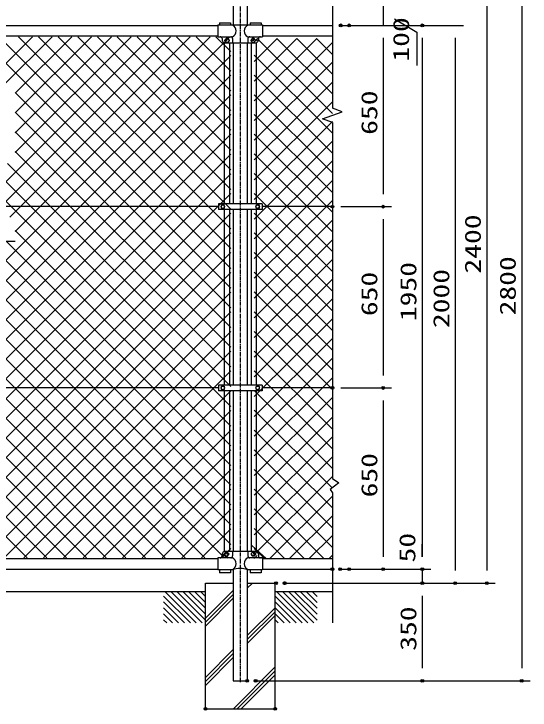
# Model space of a CAD drawing. Units: millimetres, scale not verified. Extents: x -4425 to 4425, y -3150 to 3150.
# Drawn here: x -2275 to -425, y -1037 to 1459 of the extents above; entities that cross this region are included whole.
import ezdxf
from ezdxf.enums import TextEntityAlignment as Align

# ---------------------------------------------------------------- set-up
doc = ezdxf.new("R2010")
doc.units = ezdxf.units.MM
doc.header["$LTSCALE"] = 20
doc.header["$PDMODE"] = 32
doc.header["$PDSIZE"] = 10
doc.linetypes.add('USER1', pattern=[1.125, 0.75, -0.125, 0.125, -0.125])
doc.linetypes.add('USER2', pattern=[1.01, 0.5, -0.25, 0.01, -0.25])
for name, color, linetype, lineweight in [('0-1_2', 7, 'Continuous', 25), ('0-2_1', 7, 'Continuous', 25), ('0-3_13', 7, 'Continuous', 25), ('0-4_11', 7, 'Continuous', 25), ('0-6_10', 4, 'Continuous', 25), ('0-7_EXTCNT-L', 1, 'Continuous', 25), ('0-8_0', 7, 'Continuous', 25)]:
    doc.layers.add(name, color=color, linetype=linetype, lineweight=lineweight)
doc.layers.add('0-9_DEFPOINTS', color=7, linetype='Continuous')
doc.styles.add('ＭＳ ゴシック', font='')
doc.styles.get('ＭＳ ゴシック').set_extended_font_data('MS Gothic')

msp = doc.modelspace()

# ---------------------------------------------------------------- linework, layer by layer
at = {"layer": '0-1_2', "color": 2}
for points in [[(-1502.3, 1364.38), (-1506.3, 1371.31), (-1514.3, 1371.31), (-1518.3, 1364.38), (-1514.3, 1357.46), (-1506.3, 1357.46)], [(-1408.97, 1364.38), (-1412.97, 1371.31), (-1420.97, 1371.31), (-1424.97, 1364.38), (-1420.97, 1357.46), (-1412.97, 1357.46)], [(-1504.57, -477.6), (-1508.57, -470.68), (-1516.57, -470.68), (-1520.57, -477.6), (-1516.57, -484.53), (-1508.57, -484.53)], [(-1408.61, -477.16), (-1412.61, -470.23), (-1420.61, -470.23), (-1424.61, -477.16), (-1420.61, -484.08), (-1412.61, -484.08)]]:
    msp.add_lwpolyline(points, close=True, dxfattribs=at)
for centre in [(-1510.3, 1364.38), (-1416.97, 1364.38), (-1512.57, -477.6), (-1416.61, -477.16)]:
    msp.add_circle(centre, 6.93, dxfattribs=at)
at = {"layer": '0-2_1'}
for p, q in [((-1488.39, 1868.44), (-1488.39, 1420.93)), ((-1438.39, 1868.44), (-1438.39, 1420.93)), ((-1538.4, 1427.93), (-1498.39, 1427.93)), ((-1538.4, 1427.93), (-1538.4, 1420.93)), ((-1498.39, 1427.93), (-1498.39, 1420.93)), ((-1428.39, 1427.93), (-1388.39, 1427.93)), ((-1428.39, 1427.93), (-1428.39, 1420.93)), ((-1388.39, 1427.93), (-1388.39, 1420.93)), ((-3385.47, 1418.43), (-1543.4, 1418.43)), ((-1543.4, 1420.93), (-1543.4, 1377.93)), ((-1383.39, 1420.93), (-1383.39, 1377.93)), ((-1383.39, 1418.43), (-1133.38, 1418.43)), ((-1383.39, 1418.43), (-1383.19, 1418.43)), ((-3385.47, 1380.43), (-1543.4, 1380.43)), ((-1383.39, 1380.43), (-1133.38, 1380.43)), ((-1528.4, 1370.93), (-1528.4, 1365.93)), ((-1518.39, 1355.93), (-1408.39, 1355.93)), ((-1490.69, 1370.93), (-1490.69, 1355.93)), ((-1488.39, 1355.93), (-1488.39, 778.41)), ((-1438.39, 1355.93), (-1438.39, 778.41)), ((-1436.09, 1370.93), (-1436.09, 1355.93)), ((-1405.89, 1366.4), (-1402.39, 1363.19)), ((-1398.39, 1370.93), (-1398.39, 1365.93)), ((-1541.39, 768.41), (-3385.47, 768.41)), ((-1488.39, 758.41), (-1488.39, 128.39)), ((-1438.39, 758.41), (-1438.39, 128.39)), ((-1133.38, 768.41), (-1385.39, 768.41)), ((-1541.39, 118.39), (-3385.47, 118.39)), ((-1488.39, 108.39), (-1488.39, -468.13)), ((-1438.39, 108.39), (-1438.39, -468.13)), ((-1133.38, 118.39), (-1385.39, 118.39)), ((-1424.89, -443.86), (-1405.89, -461.27)), ((-1408.39, -468.13), (-1518.39, -468.13)), ((-1490.69, -468.13), (-1490.69, -484.14)), ((-1436.09, -468.13), (-1436.09, -484.14)), ((-3383.46, -493.63), (-1543.4, -493.63)), ((-1543.4, -491.14), (-1543.4, -534.13)), ((-1528.4, -478.13), (-1528.4, -484.14)), ((-1524.4, -477.32), (-1509.32, -491.14)), ((-1411.55, -491.14), (-1402.39, -482.75)), ((-1398.39, -478.13), (-1398.39, -484.14)), ((-1383.39, -491.14), (-1383.39, -534.13)), ((-1383.39, -493.63), (-1133.38, -493.63)), ((-3383.46, -531.64), (-1543.4, -531.64)), ((-1538.4, -534.13), (-1538.4, -544.13)), ((-1498.39, -544.13), (-1538.4, -544.13)), ((-1498.39, -534.13), (-1498.39, -544.13)), ((-1488.39, -534.13), (-1488.39, -931.65)), ((-1438.39, -534.13), (-1438.39, -931.65)), ((-1428.39, -534.13), (-1428.39, -544.13)), ((-1388.39, -544.13), (-1428.39, -544.13)), ((-1388.39, -534.13), (-1388.39, -544.13)), ((-1383.39, -531.64), (-1133.38, -531.64)), ((-1588.35, -581.64), (-1488.35, -581.64)), ((-1588.35, -1031.65), (-1588.35, -581.64)), ((-1438.35, -581.64), (-1338.34, -581.64)), ((-1338.34, -1031.65), (-1338.34, -581.64)), ((-1488.39, -931.65), (-1438.39, -931.65)), ((-1588.35, -1031.65), (-1338.34, -1031.65))]:
    msp.add_line(p, q, dxfattribs=at)
at = {"layer": '0-2_1', "color": 4}
for p, q in [((-1133.38, 1868.44), (-1133.38, 1121.41)), ((-1133.38, 1070.11), (-1168.62, 1082.93)), ((-1133.38, 1070.11), (-1133.38, -205.97)), ((-1133.38, -257.28), (-1133.38, -723.88)), ((-1405.89, -461.27), (-1370.57, -493.63)), ((-1438.35, -599.94), (-1420.04, -581.64)), ((-1733.42, -611.64), (-1620.92, -724.14)), ((-1712.21, -611.64), (-1599.7, -724.14)), ((-1690.99, -611.64), (-1588.4, -714.23)), ((-1669.78, -611.64), (-1588.4, -693.02)), ((-1648.57, -611.64), (-1588.4, -671.81)), ((-1627.35, -611.64), (-1588.4, -650.59)), ((-1606.14, -611.64), (-1588.4, -629.38)), ((-1588.35, -707.52), (-1488.35, -607.51)), ((-1588.35, -721.66), (-1488.35, -621.66)), ((-1333.41, -611.64), (-1220.9, -724.14)), ((-1312.19, -611.64), (-1199.69, -724.14)), ((-1290.98, -611.64), (-1188.38, -714.23)), ((-1269.77, -611.64), (-1188.38, -693.02)), ((-1248.55, -611.64), (-1188.38, -671.81)), ((-1227.34, -611.64), (-1188.38, -650.59)), ((-1206.13, -611.64), (-1188.38, -629.38)), ((-1738.4, -627.87), (-1642.13, -724.14)), ((-1588.35, -735.8), (-1488.35, -635.8)), ((-1338.39, -627.87), (-1242.12, -724.14)), ((-1738.4, -649.08), (-1663.34, -724.14)), ((-1738.4, -670.3), (-1684.56, -724.14)), ((-1438.35, -769.65), (-1338.34, -669.65)), ((-1338.39, -649.08), (-1263.33, -724.14)), ((-1338.39, -670.3), (-1284.55, -724.14)), ((-1738.4, -691.51), (-1705.77, -724.14)), ((-1438.35, -783.79), (-1338.34, -683.79)), ((-1438.35, -797.94), (-1338.34, -697.93)), ((-1338.39, -691.51), (-1305.76, -724.14)), ((-1738.4, -712.73), (-1726.99, -724.14)), ((-1338.39, -712.73), (-1326.97, -724.14)), ((-1588.35, -919.66), (-1488.35, -819.65)), ((-1588.35, -933.8), (-1488.35, -833.8)), ((-1588.35, -947.94), (-1488.35, -847.94)), ((-1488.21, -1031.65), (-1338.34, -881.79)), ((-1474.06, -1031.65), (-1338.34, -895.93)), ((-1459.92, -1031.65), (-1338.34, -910.07))]:
    msp.add_line(p, q, dxfattribs=at)
at = {"layer": '0-2_1', "color": 4, "linetype": 'USER2'}
for p, q in [((-1510.39, 1377.93), (-1510.39, 1355.93)), ((-1416.39, 1377.93), (-1416.39, 1355.93)), ((-1520.89, 1364.93), (-1501.89, 1364.93)), ((-1424.89, 1364.93), (-1405.89, 1364.93)), ((-1512.12, -467.6), (-1512.12, -487.6)), ((-1416.39, -468.13), (-1416.39, -491.14)), ((-1501.89, -477.13), (-1518.39, -477.13)), ((-1405.92, -477.13), (-1424.89, -477.13))]:
    msp.add_line(p, q, dxfattribs=at)
at = {"layer": '0-2_1', "color": 2}
msp.add_line((-1385.39, -493.63), (-1385.39, -491.14), dxfattribs=at)
at = {"layer": '0-2_1', "color": 4}
for points in [[(-1168.62, 1082.93), (-1098.14, 1108.59), (-1133.38, 1121.41)], [(-2640.87, 768.41), (-2543.77, 644.89), (-2270.16, 644.89)]]:
    msp.add_lwpolyline(points, dxfattribs=at)
at = {"layer": '0-2_1'}
for centre, radius, start, end in [((-1501.88, 1398.68), 23.48, 296.6275, 62.38996), ((-1425.67, 1398.26), 23.57, 115.72985, 242.43643), ((-1535.39, 1370.93), 7, 0, 90), ((-1497.69, 1370.93), 7, 0, 90), ((-1429.09, 1370.93), 7, 90, 180.00375), ((-1391.39, 1370.93), 7, 90, 180), ((-1518.39, 1365.93), 10, 180, 270), ((-1408.39, 1365.93), 10, 270, 0), ((-1518.39, -478.13), 10, 90, 180.0013), ((-1408.39, -478.13), 10, 0, 90), ((-1535.39, -484.14), 7, 270, 0), ((-1497.69, -484.14), 7, 270, 0), ((-1501.88, -511.95), 23.48, 297.61005, 63.3725), ((-1425.67, -511.53), 23.57, 117.56357, 244.27015), ((-1429.09, -484.14), 7, 180.00188, 270), ((-1391.39, -484.14), 7, 180, 270), ((-1464.01, -607.95), 78.77, 69.56391, 110.43609)]:
    msp.add_arc(centre, radius, start, end, dxfattribs=at)
at = {"layer": '0-3_13'}
for p, q in [((-1543.4, 1377.93), (-1490.88, 1377.93)), ((-1437.59, 1377.93), (-1383.39, 1377.93)), ((-1520.89, 1355.93), (-1520.89, 778.41)), ((-1501.89, 1355.93), (-1501.89, 778.41)), ((-1424.89, 1355.93), (-1424.89, 778.41)), ((-1405.89, 1355.93), (-1405.9, 778.41)), ((-1385.39, 778.41), (-1541.39, 778.41)), ((-1541.39, 778.41), (-1541.39, 758.41)), ((-1385.39, 778.41), (-1385.39, 758.41)), ((-1385.39, 758.41), (-1541.39, 758.41)), ((-1520.89, 758.41), (-1520.89, 128.39)), ((-1501.89, 758.41), (-1501.89, 128.39)), ((-1424.89, 758.41), (-1424.89, 128.39)), ((-1405.9, 758.41), (-1405.91, 128.39)), ((-1385.39, 128.39), (-1541.39, 128.39)), ((-1541.39, 128.39), (-1541.39, 108.39)), ((-1385.39, 128.39), (-1385.39, 108.39)), ((-1385.39, 108.39), (-1541.39, 108.39)), ((-1520.89, 108.39), (-1520.89, -468.13)), ((-1501.89, 108.39), (-1501.89, -468.13)), ((-1424.89, 108.39), (-1424.89, -468.13)), ((-1405.91, 108.39), (-1405.92, -468.13)), ((-1491, -491.14), (-1543.4, -491.14)), ((-1383.39, -491.14), (-1437.48, -491.14)), ((-1491.51, -534.13), (-1543.4, -534.13)), ((-1383.39, -534.13), (-1436.5, -534.13)), ((-1385.39, -534.13), (-1429.39, -534.13))]:
    msp.add_line(p, q, dxfattribs=at)
msp.add_lwpolyline([(-1543.4, 1420.93), (-1438.39, 1420.93), (-1383.39, 1420.93)], dxfattribs=at)
for points in [[(-1525.89, 775.91), (-1532.39, 772.16), (-1532.39, 764.65), (-1525.89, 760.9), (-1519.39, 764.65), (-1519.39, 772.16)], [(-1400.89, 775.91), (-1407.39, 772.16), (-1407.39, 764.65), (-1400.89, 760.9), (-1394.4, 764.65), (-1394.4, 772.16)], [(-1525.89, 125.89), (-1532.39, 122.14), (-1532.39, 114.63), (-1525.89, 110.88), (-1519.39, 114.63), (-1519.39, 122.14)], [(-1400.89, 125.89), (-1407.39, 122.14), (-1407.39, 114.63), (-1400.89, 110.88), (-1394.4, 114.63), (-1394.4, 122.14)]]:
    msp.add_lwpolyline(points, close=True, dxfattribs=at)
for centre in [(-1525.89, 768.41), (-1400.89, 768.41), (-1525.89, 118.39), (-1400.89, 118.39)]:
    msp.add_circle(centre, 6.5, dxfattribs=at)
at = {"layer": '0-4_11'}
for p, q in [((-3338.34, -611.64), (-1588.35, -611.64)), ((-1338.34, -611.64), (-1133.38, -611.64))]:
    msp.add_line(p, q, dxfattribs=at)
at = {"layer": '0-6_10', "color": 2, "linetype": 'USER1'}
msp.add_line((-1463.39, 1868.44), (-1463.39, -937.32), dxfattribs=at)
at = {"layer": '0-7_EXTCNT-L'}
msp.add_line((-1073.38, 1418.43), (-780.95, 1418.43), dxfattribs=at)
at = {"layer": '0-7_EXTCNT-L', "color": 2}
msp.add_lwpolyline([(-911.17, 1441.64), (-830.95, 1394.46), (-830.95, 1274.46)], dxfattribs=at)
at = {"layer": '0-7_EXTCNT-L', "color": 4}
msp.add_lwpolyline([(-1133.38, -205.97), (-1110.08, -221.46), (-1140.97, -245.47), (-1133.38, -257.28)], dxfattribs=at)
at = {"layer": '0-8_0', "color": 2}
for p, q in [((-454.77, 1823.44), (-454.77, -886.65)), ((-579.95, 1773.44), (-579.95, -536.64)), ((-951.11, 1518.43), (-951.11, 1418.43)), ((-951.11, 1373.43), (-951.11, 1328.43)), ((-950.95, 1373.43), (-950.95, 813.41)), ((-810.95, 1373.43), (-810.95, -486.64)), ((-692.95, 1373.43), (-692.95, -536.64)), ((-950.95, 723.41), (-950.95, 163.39)), ((-950.95, 73.39), (-950.95, -486.64)), ((-810.95, -486.64), (-810.95, -441.64)), ((-810.95, -531.64), (-810.95, -581.64)), ((-811.05, -626.64), (-811.05, -886.65)), ((-810.95, -626.64), (-810.95, -671.64))]:
    msp.add_line(p, q, dxfattribs=at)
at = {"layer": '0-8_0', "color": 1}
for p, q in [((-1103.38, 1418.43), (-921.11, 1418.43)), ((-1043.38, 1418.43), (-780.95, 1418.43)), ((-1043.38, 1418.43), (-662.95, 1418.43)), ((-1043.38, 1418.43), (-920.95, 1418.43)), ((-1103.38, 768.41), (-920.95, 768.41)), ((-1103.38, 768.41), (-920.95, 768.41)), ((-1103.38, 118.39), (-920.95, 118.39)), ((-1103.38, 118.39), (-920.95, 118.39)), ((-1103.38, -531.64), (-920.95, -531.64)), ((-1075.38, -531.64), (-780.95, -531.64)), ((-1043.38, -531.64), (-780.95, -531.64)), ((-1305.39, -581.64), (-780.95, -581.64)), ((-1274.39, -581.64), (-781.05, -581.64)), ((-1273.39, -581.64), (-662.95, -581.64)), ((-1273.39, -581.64), (-549.95, -581.64)), ((-1408.39, -931.65), (-781.05, -931.65)), ((-1378.39, -931.65), (-424.77, -931.65))]:
    msp.add_line(p, q, dxfattribs=at)
at = {"layer": '0-8_0'}
for p, q in [((-1519.95, -491.14), (-3389.01, 1377.92)), ((-3370.16, -491.14), (-1501.1, 1377.92)), ((-1497.69, -442.68), (-3318.3, 1377.92)), ((-2431.06, 730.8), (-1783.94, 1377.92)), ((-1497.69, 476.56), (-2399.06, 1377.92)), ((-2381.08, 1205.05), (-2208.2, 1377.92)), ((-2360.35, 730.8), (-1713.23, 1377.92)), ((-1497.69, 547.27), (-2328.35, 1377.92)), ((-2310.37, 1205.05), (-2137.49, 1377.92)), ((-2289.64, 730.8), (-1642.52, 1377.92)), ((-2270.16, 679.58), (-1571.81, 1377.92)), ((-2269.67, 962.9), (-1854.65, 1377.92)), ((-2269.67, 1033.61), (-1925.36, 1377.92)), ((-2269.67, 1104.33), (-1996.07, 1377.92)), ((-2269.67, 1175.04), (-2066.78, 1377.92)), ((-1497.69, 617.98), (-2257.64, 1377.92)), ((-1497.69, 688.69), (-2186.93, 1377.92)), ((-1497.69, 759.4), (-2116.22, 1377.92)), ((-1497.69, 830.11), (-2045.51, 1377.92)), ((-1497.69, 900.82), (-1974.8, 1377.92)), ((-1497.69, 971.53), (-1904.09, 1377.92)), ((-1497.69, 1042.24), (-1833.37, 1377.92)), ((-1497.69, 1112.95), (-1762.66, 1377.92)), ((-1497.69, 1183.67), (-1691.95, 1377.92)), ((-1497.69, 1254.38), (-1621.24, 1377.92)), ((-1497.69, 1325.09), (-1550.53, 1377.92)), ((-1412.97, 1289.28), (-1330.93, 1371.31)), ((-1412.97, 1359.99), (-1401.64, 1371.31)), ((-1412.97, 1218.57), (-1260.22, 1371.31)), ((-1412.97, 1147.86), (-1189.51, 1371.31)), ((-1412.97, 1077.15), (-1133.38, 1356.73)), ((-1133.38, 1102.2), (-1402.5, 1371.31)), ((-1133.38, 1172.91), (-1331.79, 1371.31)), ((-1133.38, 1243.62), (-1261.08, 1371.31)), ((-1133.38, 1314.33), (-1190.37, 1371.31)), ((-1590.66, -491.14), (-3429.16, 1347.37)), ((-3299.45, -491.14), (-1497.69, 1310.62)), ((-1133.38, 1031.48), (-1412.97, 1311.07)), ((-1661.37, -491.14), (-3429.16, 1276.66)), ((-1412.97, 1006.44), (-1133.38, 1286.02)), ((-3228.74, -491.14), (-1497.69, 1239.91)), ((-1133.38, 960.77), (-1412.97, 1240.36)), ((-1732.08, -491.14), (-3429.16, 1205.95)), ((-1412.97, 935.73), (-1133.38, 1215.31)), ((-1497.69, 405.85), (-2269.67, 1177.83)), ((-3158.03, -491.14), (-1497.69, 1169.2)), ((-1133.38, 890.06), (-1412.97, 1169.65)), ((-1802.79, -491.14), (-3429.16, 1135.24)), ((-1412.97, 865.02), (-1133.38, 1144.6)), ((-3087.32, -491.14), (-1497.69, 1098.49)), ((-1497.69, 335.14), (-2269.67, 1107.12)), ((-1133.38, 819.35), (-1412.97, 1098.94)), ((-1412.97, 794.31), (-1133.38, 1073.89)), ((-1873.5, -491.14), (-3429.16, 1064.53)), ((-3016.61, -491.14), (-1497.69, 1027.78)), ((-1497.69, 264.43), (-2269.67, 1036.41)), ((-1133.38, 748.64), (-1412.97, 1028.23)), ((-1412.97, 723.59), (-1133.38, 1003.18)), ((-1944.21, -491.14), (-3429.16, 993.81)), ((-2945.89, -491.14), (-1497.69, 957.07)), ((-1497.69, 193.72), (-2269.67, 965.69)), ((-1133.38, 677.93), (-1412.97, 957.52)), ((-1412.97, 652.88), (-1133.38, 932.47)), ((-2014.92, -491.14), (-3429.16, 923.1)), ((-1497.69, -18.42), (-2438.78, 922.67)), ((-1497.69, 52.29), (-2368.07, 922.67)), ((-1497.69, 123.01), (-2297.36, 922.67)), ((-2875.18, -491.14), (-1497.69, 886.35)), ((-1133.38, 607.22), (-1412.97, 886.81)), ((-2085.63, -491.14), (-3429.16, 852.39)), ((-1412.97, 582.17), (-1133.38, 861.76)), ((-2804.47, -491.14), (-1497.69, 815.64)), ((-1133.38, 536.51), (-1412.97, 816.1)), ((-2156.35, -491.14), (-3429.16, 781.68)), ((-1412.97, 511.46), (-1133.38, 791.05)), ((-2733.76, -491.14), (-1497.69, 744.93)), ((-1133.38, 465.8), (-1412.97, 745.38)), ((-2227.06, -491.14), (-3429.16, 710.97)), ((-1412.97, 440.75), (-1133.38, 720.34)), ((-2663.05, -491.14), (-1497.69, 674.22)), ((-1497.69, -89.13), (-2270.16, 683.34)), ((-1133.38, 395.09), (-1412.97, 674.67)), ((-1412.97, 370.04), (-1133.38, 649.63)), ((-1497.69, -371.97), (-2514.55, 644.89)), ((-1497.69, -301.26), (-2443.84, 644.89)), ((-1497.69, -230.55), (-2373.13, 644.89)), ((-1497.69, -159.84), (-2302.42, 644.89)), ((-2592.34, -491.14), (-1497.69, 603.51)), ((-1133.38, 324.38), (-1412.97, 603.96)), ((-1412.97, 299.33), (-1133.38, 578.92)), ((-2521.63, -491.14), (-1497.69, 532.8)), ((-1133.38, 253.67), (-1412.97, 533.25)), ((-1412.97, 228.62), (-1133.38, 508.21)), ((-2450.92, -491.14), (-1497.69, 462.09)), ((-1133.38, 182.96), (-1412.97, 462.54)), ((-1412.97, 157.91), (-1133.38, 437.49)), ((-2380.21, -491.14), (-1497.69, 391.38)), ((-1133.38, 112.25), (-1412.97, 391.83)), ((-1412.97, 87.2), (-1133.38, 366.78)), ((-2309.5, -491.14), (-1497.69, 320.67)), ((-1133.38, 41.54), (-1412.97, 321.12)), ((-1412.97, 16.49), (-1133.38, 296.07)), ((-2238.79, -491.14), (-1497.69, 249.96)), ((-1133.38, -29.18), (-1412.97, 250.41)), ((-1412.97, -54.22), (-1133.38, 225.36)), ((-2168.08, -491.14), (-1497.69, 179.25)), ((-1133.38, -99.89), (-1412.97, 179.7)), ((-1412.97, -124.93), (-1133.38, 154.65)), ((-2097.37, -491.14), (-1497.69, 108.54)), ((-1133.38, -170.6), (-1412.97, 108.99)), ((-1412.97, -195.64), (-1133.38, 83.94)), ((-2026.66, -491.14), (-1497.69, 37.83)), ((-1133.38, -241.31), (-1412.97, 38.28)), ((-1412.97, -266.36), (-1133.38, 13.23)), ((-1955.95, -491.14), (-1497.69, -32.88)), ((-1133.38, -312.02), (-1412.97, -32.43)), ((-1412.97, -337.07), (-1133.38, -57.48)), ((-1885.23, -491.14), (-1497.69, -103.6)), ((-1133.38, -382.73), (-1412.97, -103.14)), ((-1412.97, -407.78), (-1133.38, -128.19)), ((-1814.52, -491.14), (-1497.69, -174.31)), ((-1133.38, -453.44), (-1412.97, -173.85)), ((-1412.97, -478.49), (-1133.38, -198.9)), ((-1743.81, -491.14), (-1497.69, -245.02)), ((-1163.9, -493.63), (-1412.97, -244.56)), ((-1357.4, -493.63), (-1133.38, -269.61)), ((-1673.1, -491.14), (-1497.69, -315.73)), ((-1234.61, -493.63), (-1412.97, -315.28)), ((-1286.69, -493.63), (-1133.38, -340.32)), ((-1602.39, -491.14), (-1497.69, -386.44)), ((-1305.32, -493.63), (-1412.97, -385.99)), ((-1215.98, -493.63), (-1133.38, -411.03)), ((-1531.68, -491.14), (-1497.69, -457.15)), ((-1376.03, -493.63), (-1412.97, -456.7)), ((-1411.38, -493.63), (-1412.97, -492.05)), ((-1145.27, -493.63), (-1133.38, -481.74))]:
    msp.add_line(p, q, dxfattribs=at)
at = {"layer": '0-8_0', "color": 2}
msp.add_lwpolyline([(-951.11, 1373.43), (-951.11, 1328.43), (-951.11, 1205.43)], dxfattribs=at)
at = {"layer": '0-9_DEFPOINTS'}
for p in [(-1103.38, 1418.43), (-1073.38, 1418.43), (-810.95, 1418.43), (-1133.38, 768.41), (-950.95, 768.41), (-1133.38, 118.39), (-950.95, 118.39), (-1133.38, -531.64), (-1105.38, -531.64), (-1073.38, -531.64), (-950.95, -531.64), (-810.95, -531.64), (-1335.39, -581.64), (-1304.39, -581.64), (-1303.39, -581.64), (-810.95, -581.64), (-692.95, -581.64), (-579.95, -581.64), (-1438.39, -931.65), (-1408.39, -931.65), (-811.05, -931.65), (-454.77, -931.65), (-1588.35, -1031.65), (-1338.34, -1031.65)]:
    msp.add_point(p, dxfattribs=at)

# ---------------------------------------------------------------- texts
at = {"layer": '0-8_0', "color": 3, "style": 'ＭＳ ゴシック', "width": 1.35}
for s, p in [('100', (-841.01, 1288.43)), ('650', (-954.85, 1025.92)), ('2400', (-583.85, 528.4)), ('2800', (-458.66, 378.4)), ('1950', (-814.85, 357.9)), ('650', (-954.85, 375.9)), ('2000', (-696.85, 332.89)), ('650', (-954.85, -274.13)), ('50', (-818.57, -507.33)), ('350', (-814.95, -824.14))]:
    msp.add_text(s, height=57.77, rotation=90, dxfattribs=at).set_placement(p, align=Align.BOTTOM_LEFT)

doc.saveas('drawing.dxf')
